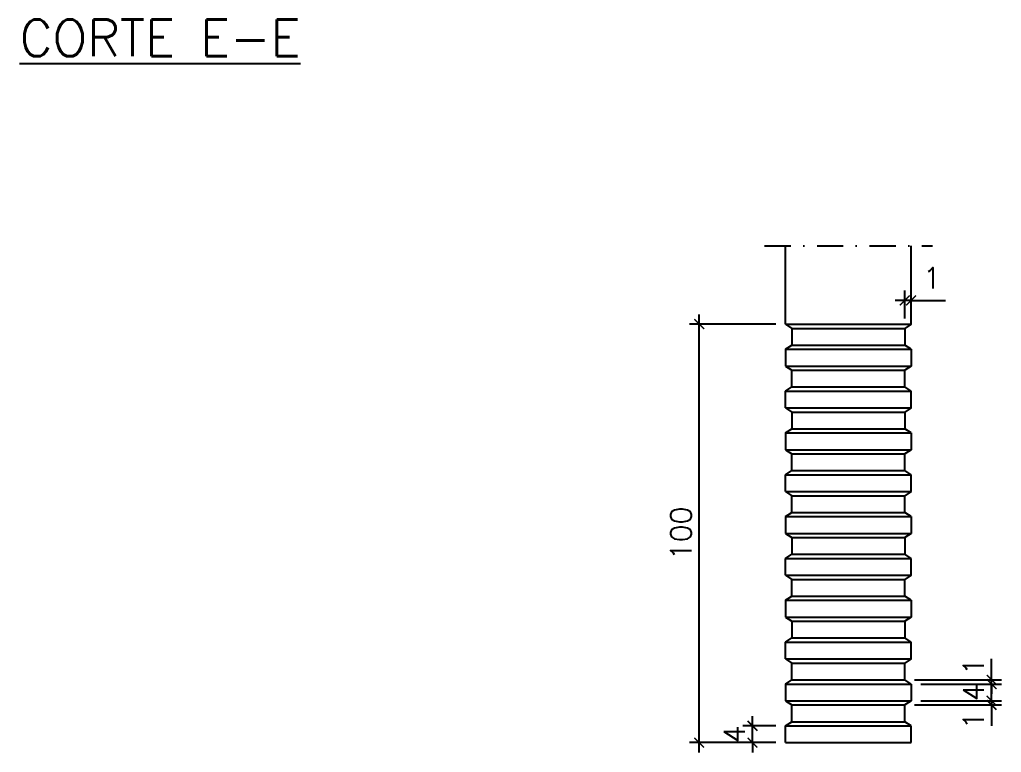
# Model space of a CAD drawing. Header units: centimetres. Extents: x 1658 to 17259, y 8294 to 11444.
# Drawn here: x 4846 to 5550, y 9023 to 9548 of the extents above; entities that cross this region are included whole.
import ezdxf

# ---------------------------------------------------------------- set-up
doc = ezdxf.new("R2010")
doc.units = ezdxf.units.CM
doc.header["$LTSCALE"] = 50
doc.header["$MEASUREMENT"] = 0
doc.header["$PDMODE"] = 67
doc.linetypes.add('DASHDOT', pattern=[1, 0.5, -0.25, 0, -0.25])
for name, color, linetype in [('LINHA CENTRO-PRECON', 1, 'DASHDOT'), ('LINHA-01-PRECON', 1, 'Continuous'), ('LINHA-02-PRECON', 2, 'Continuous')]:
    doc.layers.add(name, color=color, linetype=linetype)
doc.styles.get("Standard").update_dxf_attribs({"font": 'romans.shx'})
doc.dimstyles.new('ESC75-25', dxfattribs={"dimscale": 0, "dimtxt": 15, "dimasz": 7, "dimexe": 7, "dimexo": 7, "dimgap": 5.5, "dimtad": 1, "dimdec": 1, "dimlfac": 0.333333, "dimdsep": 46, "dimtxsty": 'Standard', "dimblk": 'ARCHTICK', "dimcen": 0.1, "dimdle": 7, "dimclrd": 256, "dimclre": 256, "dimclrt": 2, "dimadec": 0, "dimazin": 0, "dimtfac": 1, "dimtdec": 1, "dimtix": 1, "dimtmove": 2, "dimatfit": 3, "dimfxl": 1, "dimarcsym": 0})

# ---------------------------------------------------------------- blocks, each defined once
blk = doc.blocks.new('_ArchTick')
at = {"color": 0, "linetype": 'ByBlock', "const_width": 0.15}
blk.add_lwpolyline([(-0.5, -0.5), (0.5, 0.5)], dxfattribs=at)
blk = doc.blocks.new('*D9')
at = {"layer": 'Defpoints', "color": 0, "transparency": 16777216}
for p in [(5485.38, 9072.01), (5543.09, 9072.01), (5485.38, 9060.01)]:
    blk.add_point(p, dxfattribs=at)
at = {"layer": 'LINHA-01-PRECON', "lineweight": -2, "transparency": 16777216}
for p, q in [((5543.09, 9072.01), (5543.09, 9079.01)), ((5492.38, 9072.01), (5550.09, 9072.01)), ((5543.09, 9060.01), (5543.09, 9072.01)), ((5492.38, 9060.01), (5550.09, 9060.01)), ((5543.09, 9060.01), (5543.09, 9053.01))]:
    blk.add_line(p, q, dxfattribs=at)
at = {"layer": 'LINHA-01-PRECON', "lineweight": -2, "transparency": 16777216, "xscale": 7, "yscale": 7, "zscale": 7}
for p, rotation in [((5543.09, 9072.01), 270), ((5543.09, 9060.01), 90)]:
    blk.add_blockref('_ArchTick', p, dxfattribs=dict(at, rotation=rotation))
at = {"layer": 'LINHA-01-PRECON', "color": 2, "transparency": 16777216, "insert": (5530.09, 9066.01), "char_height": 15, "attachment_point": 5, "rotation": 90}
blk.add_mtext('4', dxfattribs=at)
blk = doc.blocks.new('*D10')
at = {"layer": 'Defpoints', "color": 0, "transparency": 16777216}
for p in [(5485.38, 9060.01), (5480.88, 9057.01), (5543.09, 9057.01)]:
    blk.add_point(p, dxfattribs=at)
at = {"layer": 'LINHA-01-PRECON', "lineweight": -2, "transparency": 16777216}
for p, q in [((5543.09, 9060.01), (5543.09, 9067.01)), ((5492.38, 9060.01), (5550.09, 9060.01)), ((5543.09, 9060.01), (5543.09, 9057.01)), ((5487.88, 9057.01), (5550.09, 9057.01)), ((5543.09, 9057.01), (5543.09, 9050.01))]:
    blk.add_line(p, q, dxfattribs=at)
at = {"layer": 'LINHA-01-PRECON', "lineweight": -2, "transparency": 16777216, "xscale": 7, "yscale": 7, "zscale": 7}
for p, rotation in [((5543.09, 9060.01), 270), ((5543.09, 9057.01), 90)]:
    blk.add_blockref('_ArchTick', p, dxfattribs=dict(at, rotation=rotation))
at = {"layer": 'LINHA-01-PRECON', "color": 2, "transparency": 16777216, "insert": (5530.14, 9045.87), "char_height": 15, "attachment_point": 5, "rotation": 90}
blk.add_mtext('1', dxfattribs=at)
blk = doc.blocks.new('*D11')
at = {"layer": 'Defpoints', "color": 0, "transparency": 16777216}
for p in [(5480.88, 9347.03), (5485.38, 9347.03), (5480.88, 9327.01)]:
    blk.add_point(p, dxfattribs=at)
at = {"layer": 'LINHA-01-PRECON', "lineweight": -2, "transparency": 16777216}
for p, q in [((5480.88, 9334.01), (5480.88, 9354.03)), ((5480.88, 9347.03), (5473.88, 9347.03)), ((5485.38, 9347.03), (5480.88, 9347.03)), ((5485.38, 9347.03), (5492.38, 9347.03))]:
    blk.add_line(p, q, dxfattribs=at)
at = {"layer": 'LINHA-01-PRECON', "lineweight": -2, "transparency": 16777216, "xscale": 7, "yscale": 7, "zscale": 7}
blk.add_blockref('_ArchTick', (5480.88, 9347.03), dxfattribs=at)
at = {"layer": 'LINHA-01-PRECON', "lineweight": -2, "transparency": 16777216, "xscale": 7, "yscale": 7, "zscale": 7, "rotation": 180}
blk.add_blockref('_ArchTick', (5485.38, 9347.03), dxfattribs=at)
at = {"layer": 'LINHA-01-PRECON', "color": 2, "transparency": 16777216, "insert": (5500.34, 9363.03), "char_height": 15, "attachment_point": 5}
blk.add_mtext('1', dxfattribs=at)
blk = doc.blocks.new('*D12')
at = {"layer": 'Defpoints', "color": 0, "transparency": 16777216}
for p in [(5333.46, 9330.01), (5395.38, 9330.01), (5395.38, 9030.01)]:
    blk.add_point(p, dxfattribs=at)
at = {"layer": 'LINHA-01-PRECON', "lineweight": -2, "transparency": 16777216}
for p, q in [((5333.46, 9023.01), (5333.46, 9337.01)), ((5388.38, 9330.01), (5326.46, 9330.01)), ((5388.38, 9030.01), (5326.46, 9030.01))]:
    blk.add_line(p, q, dxfattribs=at)
at = {"layer": 'LINHA-01-PRECON', "lineweight": -2, "transparency": 16777216, "xscale": 7, "yscale": 7, "zscale": 7}
for p, rotation in [((5333.46, 9330.01), 90), ((5333.46, 9030.01), 270)]:
    blk.add_blockref('_ArchTick', p, dxfattribs=dict(at, rotation=rotation))
at = {"layer": 'LINHA-01-PRECON', "color": 2, "transparency": 16777216, "insert": (5320.46, 9180.01), "char_height": 15, "attachment_point": 5, "rotation": 90}
blk.add_mtext('\\A1;100', dxfattribs=at)
blk = doc.blocks.new('*D13')
at = {"layer": 'Defpoints', "color": 0, "transparency": 16777216}
for p in [(5480.88, 9075.01), (5543.09, 9075.01), (5485.38, 9072.01)]:
    blk.add_point(p, dxfattribs=at)
at = {"layer": 'LINHA-01-PRECON', "lineweight": -2, "transparency": 16777216}
for p, q in [((5543.09, 9075.01), (5543.09, 9082.01)), ((5487.88, 9075.01), (5550.09, 9075.01)), ((5543.09, 9072.01), (5543.09, 9075.01)), ((5492.38, 9072.01), (5550.09, 9072.01)), ((5543.09, 9072.01), (5543.09, 9065.01))]:
    blk.add_line(p, q, dxfattribs=at)
at = {"layer": 'LINHA-01-PRECON', "lineweight": -2, "transparency": 16777216, "xscale": 7, "yscale": 7, "zscale": 7}
for p, rotation in [((5543.09, 9075.01), 270), ((5543.09, 9072.01), 90)]:
    blk.add_blockref('_ArchTick', p, dxfattribs=dict(at, rotation=rotation))
at = {"layer": 'LINHA-01-PRECON', "color": 2, "transparency": 16777216, "insert": (5530.14, 9084.76), "char_height": 15, "attachment_point": 5, "rotation": 90}
blk.add_mtext('1', dxfattribs=at)
blk = doc.blocks.new('*D8')
at = {"layer": 'Defpoints', "color": 0, "transparency": 16777216}
for p in [(5371.71, 9042.01), (5395.38, 9042.01), (5395.38, 9030.01)]:
    blk.add_point(p, dxfattribs=at)
at = {"layer": 'LINHA-01-PRECON', "lineweight": -2, "transparency": 16777216}
for p, q in [((5371.71, 9042.01), (5371.71, 9049.01)), ((5388.38, 9042.01), (5364.71, 9042.01)), ((5371.71, 9030.01), (5371.71, 9042.01)), ((5388.38, 9030.01), (5364.71, 9030.01)), ((5371.71, 9030.01), (5371.71, 9023.01))]:
    blk.add_line(p, q, dxfattribs=at)
at = {"layer": 'LINHA-01-PRECON', "lineweight": -2, "transparency": 16777216, "xscale": 7, "yscale": 7, "zscale": 7}
for p, rotation in [((5371.71, 9042.01), 270), ((5371.71, 9030.01), 90)]:
    blk.add_blockref('_ArchTick', p, dxfattribs=dict(at, rotation=rotation))
at = {"layer": 'LINHA-01-PRECON', "color": 2, "transparency": 16777216, "insert": (5358.71, 9036.01), "char_height": 15, "attachment_point": 5, "rotation": 90}
blk.add_mtext('4', dxfattribs=at)

msp = doc.modelspace()

# ---------------------------------------------------------------- linework, layer by layer
at = {"layer": 'LINHA CENTRO-PRECON', "ltscale": 0.75}
msp.add_line((5380.38, 9386.1), (5500.7, 9386.1), dxfattribs=at)
at = {"layer": 'LINHA-01-PRECON'}
for p, q in [((5485.38, 9347.03), (5510.13, 9347.03)), ((5395.38, 9330.01), (5485.38, 9330.01)), ((5399.88, 9327.01), (5480.88, 9327.01)), ((5395.38, 9312.01), (5485.38, 9312.01)), ((5399.88, 9315.01), (5480.88, 9315.01)), ((5395.38, 9300.01), (5485.38, 9300.01)), ((5399.88, 9297.01), (5480.88, 9297.01)), ((5399.88, 9285.01), (5480.88, 9285.01)), ((5395.38, 9282.01), (5485.38, 9282.01)), ((5395.38, 9270.01), (5485.38, 9270.01)), ((5399.88, 9267.01), (5480.88, 9267.01)), ((5395.38, 9252.01), (5485.38, 9252.01)), ((5399.88, 9255.01), (5480.88, 9255.01)), ((5395.38, 9240.01), (5485.38, 9240.01)), ((5399.88, 9237.01), (5480.88, 9237.01)), ((5395.38, 9222.01), (5485.38, 9222.01)), ((5399.88, 9225.01), (5480.88, 9225.01)), ((5395.38, 9210.01), (5485.38, 9210.01)), ((5399.88, 9207.01), (5480.88, 9207.01)), ((5399.88, 9195.01), (5480.88, 9195.01)), ((5395.38, 9192.01), (5485.38, 9192.01)), ((5395.38, 9180.01), (5485.38, 9180.01)), ((5399.88, 9177.01), (5480.88, 9177.01)), ((5399.88, 9165.01), (5480.88, 9165.01)), ((5395.38, 9162.01), (5485.38, 9162.01)), ((5395.38, 9150.01), (5485.38, 9150.01)), ((5399.88, 9147.01), (5480.88, 9147.01)), ((5395.38, 9132.01), (5485.38, 9132.01)), ((5399.88, 9135.01), (5480.88, 9135.01)), ((5395.38, 9120.01), (5485.38, 9120.01)), ((5399.88, 9117.01), (5480.88, 9117.01)), ((5395.38, 9102.01), (5485.38, 9102.01)), ((5399.88, 9105.01), (5480.88, 9105.01)), ((5395.38, 9090.01), (5485.38, 9090.01)), ((5399.88, 9087.01), (5480.88, 9087.01)), ((5543.09, 9075.01), (5543.09, 9089.97)), ((5399.88, 9075.01), (5480.88, 9075.01)), ((5395.38, 9072.01), (5485.38, 9072.01)), ((5395.38, 9060.01), (5485.38, 9060.01)), ((5399.88, 9057.01), (5480.88, 9057.01)), ((5543.09, 9057.01), (5543.09, 9042.04)), ((5399.88, 9045.01), (5480.88, 9045.01)), ((5395.38, 9042.01), (5485.38, 9042.01))]:
    msp.add_line(p, q, dxfattribs=at)
at = {"layer": 'LINHA-02-PRECON'}
for p, q in [((5395.38, 9330.01), (5395.38, 9386.1)), ((5485.38, 9330.01), (5485.38, 9386.1)), ((5395.38, 9330.01), (5399.88, 9327.01)), ((5399.88, 9327.01), (5399.88, 9315.01)), ((5485.38, 9330.01), (5480.88, 9327.01)), ((5480.88, 9327.01), (5480.88, 9315.01)), ((5395.38, 9312.01), (5399.88, 9315.01)), ((5395.38, 9312.01), (5395.38, 9300.01)), ((5485.38, 9312.01), (5480.88, 9315.01)), ((5485.38, 9312.01), (5485.38, 9300.01)), ((5395.38, 9300.01), (5399.88, 9297.01)), ((5485.38, 9300.01), (5480.88, 9297.01)), ((5399.88, 9285.01), (5399.88, 9297.01)), ((5480.88, 9285.01), (5480.88, 9297.01)), ((5395.38, 9282.01), (5399.88, 9285.01)), ((5485.38, 9282.01), (5480.88, 9285.01)), ((5395.38, 9270.01), (5395.38, 9282.01)), ((5485.38, 9270.01), (5485.38, 9282.01)), ((5395.38, 9270.01), (5399.88, 9267.01)), ((5485.38, 9270.01), (5480.88, 9267.01)), ((5399.88, 9267.01), (5399.88, 9255.01)), ((5480.88, 9267.01), (5480.88, 9255.01)), ((5395.38, 9252.01), (5399.88, 9255.01)), ((5395.38, 9252.01), (5395.38, 9240.01)), ((5485.38, 9252.01), (5480.88, 9255.01)), ((5485.38, 9252.01), (5485.38, 9240.01)), ((5395.38, 9240.01), (5399.88, 9237.01)), ((5399.88, 9225.01), (5399.88, 9237.01)), ((5485.38, 9240.01), (5480.88, 9237.01)), ((5480.88, 9225.01), (5480.88, 9237.01)), ((5395.38, 9222.01), (5399.88, 9225.01)), ((5395.38, 9210.01), (5395.38, 9222.01)), ((5485.38, 9222.01), (5480.88, 9225.01)), ((5485.38, 9210.01), (5485.38, 9222.01)), ((5395.38, 9210.01), (5399.88, 9207.01)), ((5399.88, 9195.01), (5399.88, 9207.01)), ((5485.38, 9210.01), (5480.88, 9207.01)), ((5480.88, 9195.01), (5480.88, 9207.01)), ((5395.38, 9192.01), (5399.88, 9195.01)), ((5485.38, 9192.01), (5480.88, 9195.01)), ((5395.38, 9192.01), (5395.38, 9180.01)), ((5485.38, 9192.01), (5485.38, 9180.01)), ((5395.38, 9180.01), (5399.88, 9177.01)), ((5485.38, 9180.01), (5480.88, 9177.01)), ((5399.88, 9177.01), (5399.88, 9165.01)), ((5480.88, 9177.01), (5480.88, 9165.01)), ((5395.38, 9162.01), (5399.88, 9165.01)), ((5485.38, 9162.01), (5480.88, 9165.01)), ((5395.38, 9150.01), (5395.38, 9162.01)), ((5485.38, 9150.01), (5485.38, 9162.01)), ((5395.38, 9150.01), (5399.88, 9147.01)), ((5399.88, 9135.01), (5399.88, 9147.01)), ((5485.38, 9150.01), (5480.88, 9147.01)), ((5480.88, 9135.01), (5480.88, 9147.01)), ((5395.38, 9132.01), (5399.88, 9135.01)), ((5395.38, 9132.01), (5395.38, 9120.01)), ((5485.38, 9132.01), (5480.88, 9135.01)), ((5485.38, 9132.01), (5485.38, 9120.01)), ((5395.38, 9120.01), (5399.88, 9117.01)), ((5399.88, 9117.01), (5399.88, 9105.01)), ((5485.38, 9120.01), (5480.88, 9117.01)), ((5480.88, 9117.01), (5480.88, 9105.01)), ((5395.38, 9102.01), (5399.88, 9105.01)), ((5395.38, 9090.01), (5395.38, 9102.01)), ((5485.38, 9102.01), (5480.88, 9105.01)), ((5485.38, 9090.01), (5485.38, 9102.01)), ((5395.38, 9090.01), (5399.88, 9087.01)), ((5399.88, 9075.01), (5399.88, 9087.01)), ((5485.38, 9090.01), (5480.88, 9087.01)), ((5480.88, 9075.01), (5480.88, 9087.01)), ((5395.38, 9072.01), (5399.88, 9075.01)), ((5485.38, 9072.01), (5480.88, 9075.01)), ((5395.38, 9072.01), (5395.38, 9060.01)), ((5485.38, 9072.01), (5485.38, 9060.01)), ((5395.38, 9060.01), (5399.88, 9057.01)), ((5485.38, 9060.01), (5480.88, 9057.01)), ((5399.88, 9045.01), (5399.88, 9057.01)), ((5480.88, 9045.01), (5480.88, 9057.01)), ((5395.38, 9042.01), (5399.88, 9045.01)), ((5485.38, 9042.01), (5480.88, 9045.01)), ((5395.38, 9030.01), (5395.38, 9042.01)), ((5485.38, 9030.01), (5485.38, 9042.01))]:
    msp.add_line(p, q, dxfattribs=at)
at = {"layer": 'LINHA-02-PRECON', "extrusion": (0, 1, 0)}
msp.add_line((5395.38, 9030.01), (5485.38, 9030.01), dxfattribs=at)

# ---------------------------------------------------------------- texts
at = {"layer": 'LINHA-01-PRECON', "color": 4, "insert": (4946.93, 9535.22, -0.02), "char_height": 26.25, "attachment_point": 5}
msp.add_mtext('{\\LCORTE E-E}', dxfattribs=at)

# ---------------------------------------------------------------- dimensions: what is measured, and where the dimension line sits
at = {"layer": 'LINHA-01-PRECON'}
dim = msp.add_linear_dim(base=(5480.88, 9347.03), p1=(5485.38, 9347.03), p2=(5480.88, 9327.01), text='1', dimstyle='ESC75-25', override={"dimscale": 1}, dxfattribs=at)
dim.commit()
dim.dimension.update_dxf_attribs({"geometry": '*D11', "text_midpoint": (5500.34, 9363.03), "dimtype": 160})
dim = msp.add_linear_dim(base=(5333.46, 9330.01), p1=(5395.38, 9030.01), p2=(5395.38, 9330.01), angle=90, text='\\A1;<>', dimstyle='ESC75-25', override={"dimscale": 1}, dxfattribs=at)
dim.commit()
dim.dimension.update_dxf_attribs({"geometry": '*D12', "text_midpoint": (5320.46, 9180.01)})
for base, p1, p2, angle, picture, middle in [((5543.09, 9075.01), (5485.38, 9072.01), (5480.88, 9075.01), 90, '*D13', (5530.14, 9084.76)), ((5543.09, 9057.01), (5485.38, 9060.01), (5480.88, 9057.01), 270, '*D10', (5530.14, 9045.87))]:
    dim = msp.add_linear_dim(base=base, p1=p1, p2=p2, angle=angle, dimstyle='ESC75-25', override={"dimscale": 1}, dxfattribs=at)
    dim.commit()
    dim.dimension.update_dxf_attribs({"geometry": picture, "text_midpoint": middle, "dimtype": 160})
for base, p1, p2, picture, middle in [((5543.09, 9072.01), (5485.38, 9060.01), (5485.38, 9072.01), '*D9', (5530.09, 9066.01)), ((5371.71, 9042.01), (5395.38, 9030.01), (5395.38, 9042.01), '*D8', (5358.71, 9036.01))]:
    dim = msp.add_linear_dim(base=base, p1=p1, p2=p2, angle=90, dimstyle='ESC75-25', override={"dimscale": 1}, dxfattribs=at)
    dim.commit()
    dim.dimension.update_dxf_attribs({"geometry": picture, "text_midpoint": middle})

doc.saveas('drawing.dxf')
